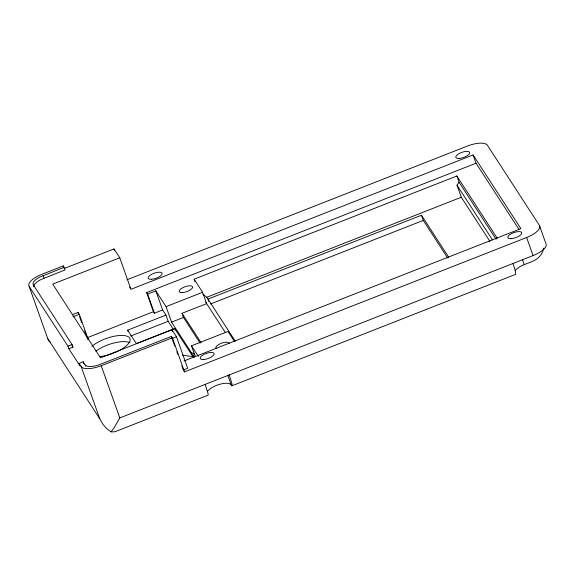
<?xml version="1.0" encoding="UTF-8"?>
<svg xmlns="http://www.w3.org/2000/svg" width="575" height="575" viewBox="0 0 575 575"><rect width="100%" height="100%" fill="white"/><g stroke="black" fill="none" stroke-linecap="round" stroke-linejoin="round"><path stroke-width="0.86" d="M543.821 248.098L542.376 252.324A17.48 16.186 -33 0 1 532.335 261.445L524.271 264.615A12.981 4.78 -19.6 0 0 515.171 270.76M126.895 279.802L467.331 146.079A17.703 6.519 -19.6 0 1 487.384 145.223L539.429 225.458L545.869 243.548A17.703 6.519 -19.6 0 1 533.082 255.595L119.808 417.924L113.9 428.174L111.04 431.847L106.562 428.483L102.709 424.034L99.763 418.78L47.718 338.546L29.131 286.343A17.703 6.519 -19.6 0 1 41.917 274.297L63.272 265.909L65.097 269.898L40.674 279.687A13.239 4.873 -19.6 0 0 33.903 286.055M193.804 357.061L193.286 355.609L194.638 353.452L191.604 353.014L171.573 322.129L166.053 306.626L155.825 290.857L147.61 294.084L146.647 292.589L476.028 163.207L518.959 229.389M490.022 241.529L461.294 197.239L457.017 185.222L459.066 182.21L456.859 176.007L194.113 279.213L194.99 281.657M64.177 267.31L39.747 277.1A13.239 4.873 -19.6 0 0 32.983 283.468L33.983 286.76M202.817 294.192L206.792 297.253L461.294 197.239M64.192 268.496L114.001 248.932L119.751 257.794L130.971 289.318L473.081 154.941L520.893 228.642L183.993 360.971M119.751 257.794L52.692 284.129L100.503 357.837L171.932 329.777L176.475 336.777L187.694 368.302L183.317 370.02L181.844 365.873M72.543 314.626L78.071 312.455L79.278 314.324L88.298 339.645L87.084 337.784L153.453 311.707L154.423 313.202L162.632 309.975L165.959 315.107L168.166 321.31L173.492 329.518M72.968 316.803L79.278 314.324M166.053 306.626L202.587 292.272L206.633 303.643L182.002 313.317L183.475 317.45L200.093 343.074M67.943 346.186L72.047 344.569L72.968 347.156L68.863 348.766L67.943 346.186L29.131 286.343M128.196 331.71L127.643 330.158L165.959 315.107M448.73 257.284L421.453 215.23L207.978 299.079L208.768 301.3M210.651 303.923L423.293 220.397L447.645 257.945M130.683 336.037L168.166 321.31M171.573 322.129L183.475 317.45M68.863 348.766L79.997 365.937L79.077 363.35L83.181 361.74L85.74 366.261M182.505 355.142L192.898 356.637L174.678 328.548L136.361 343.591L127.643 330.158M79.077 363.35L81.176 366.577A17.703 6.519 -19.6 0 0 101.222 365.729L172.385 337.777L184.532 371.881L526.635 237.504A17.703 6.519 -19.6 0 0 539.429 225.458M174.75 345.963L172.09 338.495L176.475 336.777M195.241 356.414L191.468 345.805L228.002 331.459L234.593 341.615M231.933 385.789L515.631 274.354L515.243 270.502L512.965 263.494M111.04 431.847L114.533 431.832L118.134 430.503L207.884 395.241A17.444 1.416 68.6 0 0 208.071 393.71L205.217 384.373M50.356 342.211L48.789 340.903L47.718 338.546M229.267 374.929L232.113 384.265A17.444 1.416 68.6 0 1 231.186 384.883L230.057 383.877A12.981 4.78 -19.6 0 0 218.047 384.819A12.981 4.78 -19.6 0 0 207.359 391.553M456.859 176.007L497.267 238.309M459.066 182.21L496.067 239.257M457.017 185.222L492.559 240.019M206.792 297.253L235.254 341.133M194.113 279.213L202.587 292.272M205.699 302.191L225.213 332.278M182.002 313.317L201.063 342.707M191.468 345.805L198.282 356.32M193.286 355.609L194.213 357.039M172.385 337.777L171.472 336.375L100.316 364.327A13.275 4.888 -19.6 0 1 85.28 364.967M172.09 338.495L172.399 338.963L171.702 337.022M129.54 287.105L130.496 288.578M183.72 370.638L184.532 371.881M33.292 284.826L72.047 344.569M72.004 345.661L72.968 347.156M526.635 237.504L533.082 255.595M522.524 259.72L524.271 264.615M473.081 154.941L476.028 163.207M421.453 215.23L423.293 220.397M227.7 375.094L231.186 384.883M191.604 353.014L192.898 356.637M174.678 328.548L175.224 330.093M171.932 329.777L172.522 331.437M155.825 290.857L162.632 309.975M176.82 351.771L177.704 354.257M147.61 294.084L154.423 313.202M146.647 292.589L153.453 311.707M114.001 248.932L114.59 250.592M101.222 365.729L119.808 417.924M63.272 265.909L63.962 267.849M78.071 312.455L78.667 314.144M79.573 316.674L81.672 322.589M84.683 331.027L86.782 336.936M83.181 361.74L83.871 363.673M81.176 366.577L99.763 418.78M43.096 275.59L44.016 278.178M216.523 348.68A7.08 2.609 -19.6 0 1 221.044 343.368A7.08 2.609 -19.6 0 1 229.217 343.692M95.853 351.174A22.123 8.143 -19.6 0 1 129.986 342.686M91.914 346.387A22.123 8.143 -19.6 0 1 126.399 335.98A22.123 8.143 -19.6 0 1 114.432 352.784M113.67 353.093A22.123 8.143 -19.6 0 1 99.41 356.637M458.987 158.448A7.374 2.717 -19.6 0 0 469.753 152.907A7.374 2.717 -19.6 0 0 459.526 153.345A7.374 2.717 -19.6 0 0 458.987 158.448M511.031 238.682A7.374 2.717 -19.6 0 0 521.798 233.141A7.374 2.717 -19.6 0 0 511.563 233.579A7.374 2.717 -19.6 0 0 511.031 238.682M203.406 359.519A7.374 2.717 -19.6 0 0 214.173 353.977A7.374 2.717 -19.6 0 0 203.938 354.408A7.374 2.717 -19.6 0 0 203.406 359.519M151.362 279.285A7.374 2.717 -19.6 0 0 162.128 273.743A7.374 2.717 -19.6 0 0 151.901 274.174A7.374 2.717 -19.6 0 0 151.362 279.285M182.275 292.589A7.08 2.609 -19.6 0 0 192.618 287.27A7.08 2.609 -19.6 0 0 182.792 287.687A7.08 2.609 -19.6 0 0 182.275 292.589"/></g></svg>
